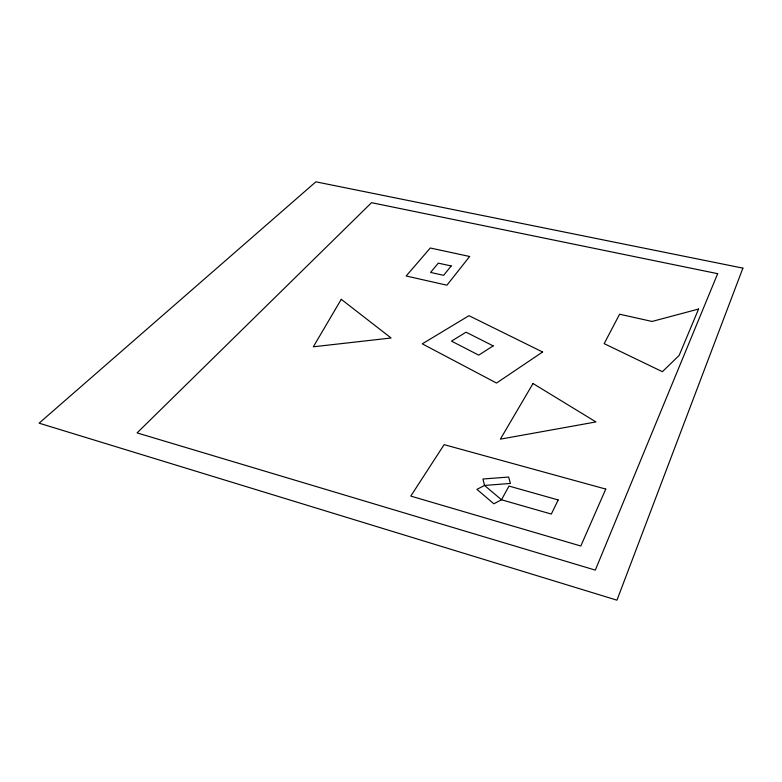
<?xml version="1.0" encoding="UTF-8"?>
<svg xmlns="http://www.w3.org/2000/svg" width="782" height="782" viewBox="0 0 782 782"><rect width="100%" height="100%" fill="white"/><g stroke="black" fill="none" stroke-linecap="round" stroke-linejoin="round"><path stroke-width="1.17" d="M742.9 268.128L616.959 600.175L39.1 423.17L315.869 181.825L742.9 268.128M717.671 273.68L595.317 570.117L137.075 432.905L371.538 202.685L717.671 273.68M698.58 309.046L679.147 355.429L662.393 371.694L604.173 343.64L619.588 314.227L652.051 321.451L698.58 309.046M605.767 489.082L580.821 546.012L410.785 496.091L444.127 444.655L605.767 489.082M558.182 499.942L551.33 514.067L501.487 499.776L484.537 485.446L482.944 479.004L508.652 477.04L510.421 483.452L484.537 485.446L476.942 489.356L493.853 503.813L501.487 499.776L508.984 486.072L558.182 499.942M533.011 383.522L500.372 439.152L595.962 421.938L533.011 383.522M341.255 299.32L313.328 346.797L391.098 337.99L341.255 299.32M469.65 256.486L446.923 285.195L406.181 275.997L430.276 248.002L469.65 256.486M451.194 265.958L443.619 275.332L430.589 272.429L438.301 263.133L451.194 265.958M542.591 351.998L496.531 383.053L422.28 343.845L468.975 315.693L542.591 351.998M493.178 345.879L478.711 355.145L451.507 341.118L466.043 332.184L493.178 345.879"/></g></svg>
